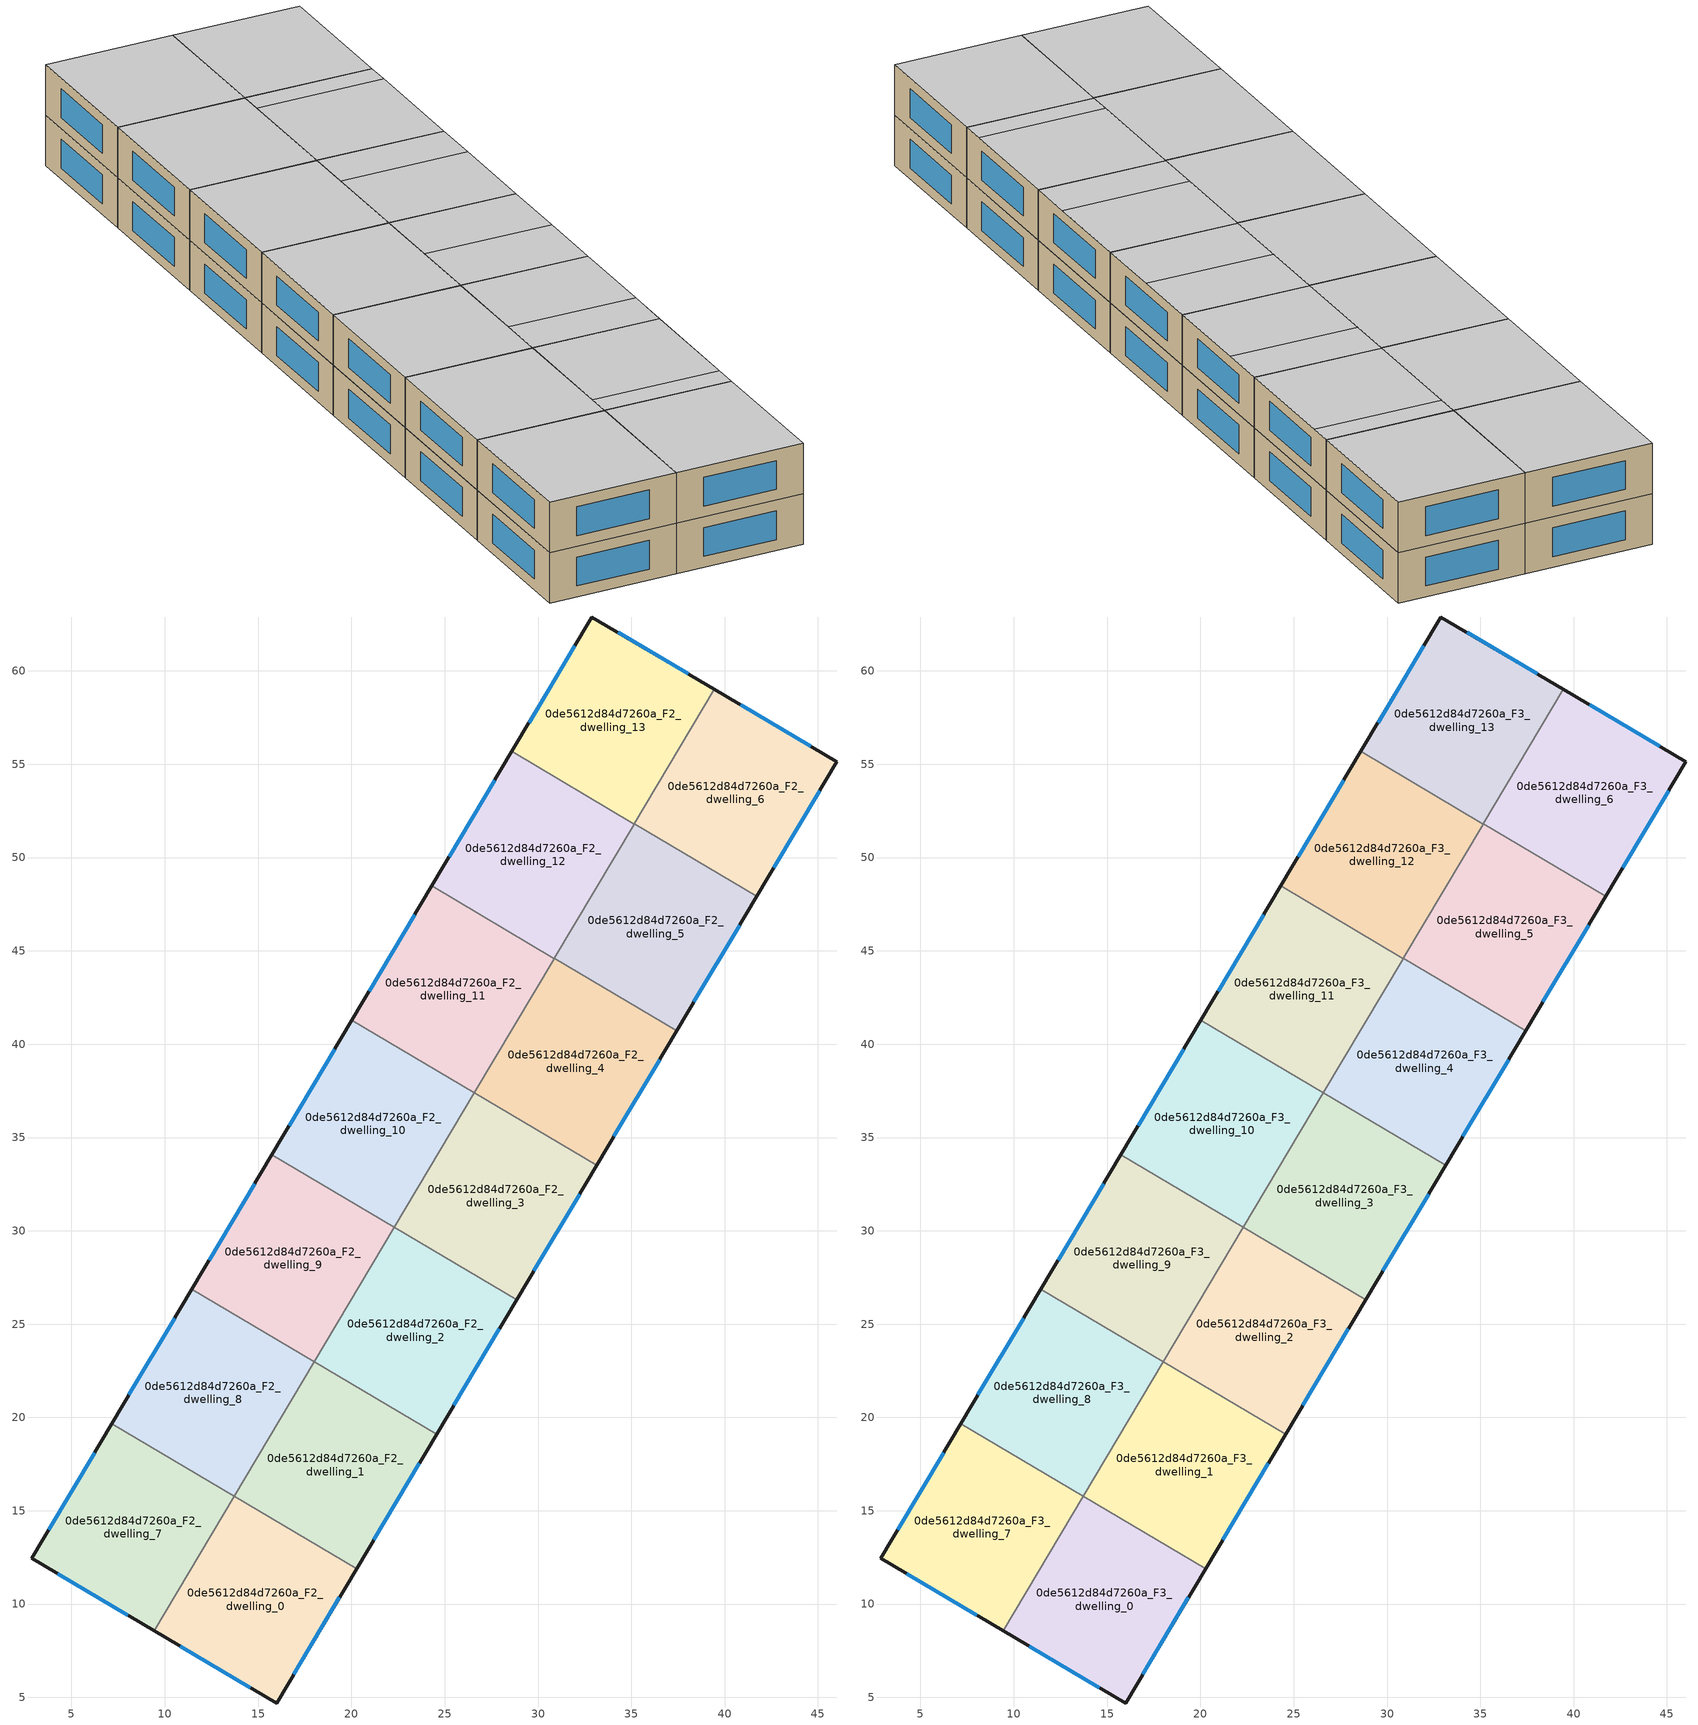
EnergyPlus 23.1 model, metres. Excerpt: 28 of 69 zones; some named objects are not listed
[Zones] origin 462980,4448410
0de5612d84d7260a_F2_dwelling_0
 floor to 0de5612d84d7260a_F1_dwelling_0 (EU_floor_Construction): 20.28,11.9 15.99,4.7 9.43,8.57 13.73,15.79 z6
 wall outside (EU_wall_Construction): 9.43,8.57 15.99,4.7 20.28,11.9 z6:9
 wall to 0de5612d84d7260a_F2_dwelling_1 (EU_wall_Construction): 20.28,11.9 13.73,15.79 z6:9
 wall to 0de5612d84d7260a_F2_dwelling_7 (EU_wall_Construction): 13.71,15.77 9.43,8.57 z6:9
 wall to 0de5612d84d7260a_F2_dwelling_8 (EU_wall_Construction): 13.73,15.79 13.71,15.77 z6:9
 window (EU_Window_Construction): 16.91,6.24 19.36,10.35 / 10.84,7.74 14.59,5.53 z6.64:8.36
0de5612d84d7260a_F2_dwelling_1
 floor to 0de5612d84d7260a_F1_dwelling_1 (EU_floor_Construction): 24.57,19.1 20.28,11.9 13.73,15.79 18.02,23 z6
 wall outside (EU_wall_Construction): 20.28,11.9 24.57,19.1 z6:9
 wall to 0de5612d84d7260a_F2_dwelling_2 (EU_wall_Construction): 24.57,19.1 18.02,23 z6:9
 wall to 0de5612d84d7260a_F2_dwelling_8 (EU_wall_Construction): 18,22.97 13.73,15.79 z6:9
 wall to 0de5612d84d7260a_F2_dwelling_9 (EU_wall_Construction): 18.02,23 18,22.97 z6:9
 window (EU_Window_Construction): 21.19,13.44 23.65,17.56 z6.64:8.36
0de5612d84d7260a_F2_dwelling_10
 floor to 0de5612d84d7260a_F1_dwelling_10 (EU_floor_Construction): 26.58,37.38 22.29,30.18 15.74,34.08 20.03,41.28 z6
 wall outside (EU_wall_Construction): 20.03,41.28 15.74,34.08 z6:9
 wall to 0de5612d84d7260a_F2_dwelling_11 (EU_wall_Construction): 26.58,37.38 20.03,41.28 z6:9
 wall to 0de5612d84d7260a_F2_dwelling_9 (EU_wall_Construction): 15.74,34.08 22.29,30.18 z6:9
 wall to 0de5612d84d7260a_F2_dwelling_3 (EU_wall_Construction): 22.31,30.2 26.58,37.38 z6:9
 wall to 0de5612d84d7260a_F2_dwelling_2 (EU_wall_Construction): 22.29,30.18 22.31,30.2 z6:9
 window (EU_Window_Construction): 19.11,39.74 16.66,35.62 z6.64:8.36
0de5612d84d7260a_F2_dwelling_11
 floor to 0de5612d84d7260a_F1_dwelling_11 (EU_floor_Construction): 30.86,44.59 26.58,37.38 20.03,41.28 24.32,48.49 z6
 wall outside (EU_wall_Construction): 24.32,48.49 20.03,41.28 z6:9
 wall to 0de5612d84d7260a_F2_dwelling_12 (EU_wall_Construction): 30.86,44.59 24.32,48.49 z6:9
 wall to 0de5612d84d7260a_F2_dwelling_4 (EU_wall_Construction): 26.59,37.41 30.86,44.59 z6:9
 wall to 0de5612d84d7260a_F2_dwelling_3 (EU_wall_Construction): 26.58,37.38 26.59,37.41 z6:9
 window (EU_Window_Construction): 23.4,46.94 20.95,42.82 z6.64:8.36
0de5612d84d7260a_F2_dwelling_12
 floor to 0de5612d84d7260a_F1_dwelling_12 (EU_floor_Construction): 35.15,51.8 30.86,44.59 24.32,48.49 28.6,55.69 z6
 wall outside (EU_wall_Construction): 28.6,55.69 24.32,48.49 z6:9
 wall to 0de5612d84d7260a_F2_dwelling_13 (EU_wall_Construction): 35.15,51.8 28.6,55.69 z6:9
 wall to 0de5612d84d7260a_F2_dwelling_5 (EU_wall_Construction): 30.88,44.62 35.15,51.8 z6:9
 wall to 0de5612d84d7260a_F2_dwelling_4 (EU_wall_Construction): 30.87,44.59 30.88,44.62 z6:9
 window (EU_Window_Construction): 27.69,54.15 25.24,50.03 z6.64:8.36
0de5612d84d7260a_F2_dwelling_13
 floor to 0de5612d84d7260a_F1_dwelling_13 (EU_floor_Construction): 39.45,59.01 35.15,51.8 28.6,55.69 32.89,62.89 z6
 wall outside (EU_wall_Construction): 39.45,59.01 32.89,62.89 28.6,55.69 z6:9
 wall to 0de5612d84d7260a_F2_dwelling_6 (EU_wall_Construction): 35.17,51.82 39.45,59.01 z6:9
 wall to 0de5612d84d7260a_F2_dwelling_5 (EU_wall_Construction): 35.15,51.8 35.17,51.82 z6:9
 window (EU_Window_Construction): 38.04,59.84 34.29,62.06 / 31.97,61.35 29.52,57.24 z6.64:8.36
0de5612d84d7260a_F2_dwelling_2
 floor to 0de5612d84d7260a_F1_dwelling_2 (EU_floor_Construction): 28.85,26.31 24.57,19.1 18.02,23 22.3,30.21 z6
 wall outside (EU_wall_Construction): 24.57,19.1 28.85,26.31 z6:9
 wall to 0de5612d84d7260a_F2_dwelling_3 (EU_wall_Construction): 28.85,26.31 22.3,30.21 z6:9
 wall to 0de5612d84d7260a_F2_dwelling_9 (EU_wall_Construction): 22.29,30.18 18.02,23 z6:9
 window (EU_Window_Construction): 25.48,20.65 27.94,24.77 z6.64:8.36
0de5612d84d7260a_F2_dwelling_3
 floor to 0de5612d84d7260a_F1_dwelling_3 (EU_floor_Construction): 33.14,33.51 28.85,26.31 22.3,30.21 26.59,37.41 z6
 wall outside (EU_wall_Construction): 28.85,26.31 33.14,33.51 z6:9
 wall to 0de5612d84d7260a_F2_dwelling_4 (EU_wall_Construction): 33.14,33.51 26.59,37.41 z6:9
 window (EU_Window_Construction): 29.77,27.85 32.22,31.97 z6.64:8.36
0de5612d84d7260a_F2_dwelling_4
 floor to 0de5612d84d7260a_F1_dwelling_4 (EU_floor_Construction): 37.43,40.72 33.14,33.51 26.59,37.41 30.88,44.62 z6
 wall outside (EU_wall_Construction): 33.14,33.51 37.43,40.72 z6:9
 wall to 0de5612d84d7260a_F2_dwelling_5 (EU_wall_Construction): 37.43,40.72 30.88,44.62 z6:9
 window (EU_Window_Construction): 34.06,35.06 36.51,39.17 z6.64:8.36
0de5612d84d7260a_F2_dwelling_5
 floor to 0de5612d84d7260a_F1_dwelling_5 (EU_floor_Construction): 41.72,47.92 37.43,40.72 30.88,44.62 35.17,51.82 z6
 wall outside (EU_wall_Construction): 37.43,40.72 41.72,47.92 z6:9
 wall to 0de5612d84d7260a_F2_dwelling_6 (EU_wall_Construction): 41.72,47.92 35.17,51.82 z6:9
 window (EU_Window_Construction): 38.35,42.26 40.8,46.38 z6.64:8.36
0de5612d84d7260a_F2_dwelling_6
 floor to 0de5612d84d7260a_F1_dwelling_6 (EU_floor_Construction): 46.01,55.13 41.72,47.92 35.17,51.82 39.45,59.01 z6
 wall outside (EU_wall_Construction): 41.72,47.92 46.01,55.13 39.45,59.01 z6:9
 window (EU_Window_Construction): 44.6,55.96 40.85,58.18 / 42.64,49.47 45.09,53.59 z6.64:8.36
0de5612d84d7260a_F2_dwelling_7
 floor to 0de5612d84d7260a_F1_dwelling_7 (EU_floor_Construction): 13.71,15.77 9.43,8.57 2.87,12.45 7.16,19.66 z6
 wall outside (EU_wall_Construction): 7.16,19.66 2.87,12.45 9.43,8.57 z6:9
 wall to 0de5612d84d7260a_F2_dwelling_8 (EU_wall_Construction): 13.71,15.77 7.16,19.66 z6:9
 window (EU_Window_Construction): 4.28,11.62 8.03,9.4 / 6.25,18.12 3.79,13.99 z6.64:8.36
0de5612d84d7260a_F2_dwelling_8
 floor to 0de5612d84d7260a_F1_dwelling_8 (EU_floor_Construction): 18,22.97 13.71,15.77 7.16,19.66 11.45,26.87 z6
 wall outside (EU_wall_Construction): 11.45,26.87 7.16,19.66 z6:9
 wall to 0de5612d84d7260a_F2_dwelling_9 (EU_wall_Construction): 18,22.97 11.45,26.87 z6:9
 window (EU_Window_Construction): 10.53,25.33 8.08,21.21 z6.64:8.36
0de5612d84d7260a_F2_dwelling_9
 floor to 0de5612d84d7260a_F1_dwelling_9 (EU_floor_Construction): 22.29,30.18 18,22.97 11.45,26.87 15.74,34.08 z6
 wall outside (EU_wall_Construction): 15.74,34.08 11.45,26.87 z6:9
 window (EU_Window_Construction): 14.82,32.53 12.37,28.41 z6.64:8.36
0de5612d84d7260a_F3_dwelling_0
 floor to 0de5612d84d7260a_F2_dwelling_0 (EU_floor_Construction): 20.28,11.9 15.99,4.7 9.43,8.57 13.73,15.79 z9
 wall outside (EU_wall_Construction): 9.43,8.57 15.99,4.7 20.28,11.9 z9:12
 wall to 0de5612d84d7260a_F3_dwelling_1 (EU_wall_Construction): 20.28,11.9 13.73,15.79 z9:12
 wall to 0de5612d84d7260a_F3_dwelling_7 (EU_wall_Construction): 13.71,15.77 9.43,8.57 z9:12
 wall to 0de5612d84d7260a_F3_dwelling_8 (EU_wall_Construction): 13.73,15.79 13.71,15.77 z9:12
 window (EU_Window_Construction): 16.91,6.24 19.36,10.35 / 10.84,7.74 14.59,5.53 z9.64:11.36
 ceiling to 0de5612d84d7260a_F4_dwelling_0 (EU_floor_Construction): 15.99,4.7 20.28,11.9 13.73,15.79 9.43,8.57 z12
0de5612d84d7260a_F3_dwelling_1
 floor to 0de5612d84d7260a_F2_dwelling_1 (EU_floor_Construction): 24.57,19.1 20.28,11.9 13.73,15.79 18.02,23 z9
 wall outside (EU_wall_Construction): 20.28,11.9 24.57,19.1 z9:12
 wall to 0de5612d84d7260a_F3_dwelling_2 (EU_wall_Construction): 24.57,19.1 18.02,23 z9:12
 wall to 0de5612d84d7260a_F3_dwelling_8 (EU_wall_Construction): 18,22.97 13.73,15.79 z9:12
 wall to 0de5612d84d7260a_F3_dwelling_9 (EU_wall_Construction): 18.02,23 18,22.97 z9:12
 window (EU_Window_Construction): 21.19,13.44 23.65,17.56 z9.64:11.36
 ceiling adiabatic (EU_roof_Construction): 20.99,13.1 24.56,19.1 18.02,23 14.44,16.99 z12
 ceiling to 0de5612d84d7260a_F4_dwelling_0 (EU_floor_Construction): 20.28,11.9 20.99,13.1 14.44,16.99 13.73,15.79 z12
0de5612d84d7260a_F3_dwelling_10
 floor to 0de5612d84d7260a_F2_dwelling_10 (EU_floor_Construction): 26.58,37.38 22.29,30.18 15.74,34.08 20.03,41.28 z9
 wall outside (EU_wall_Construction): 20.03,41.28 15.74,34.08 z9:12
 wall to 0de5612d84d7260a_F3_dwelling_11 (EU_wall_Construction): 26.58,37.38 20.03,41.28 z9:12
 wall to 0de5612d84d7260a_F3_dwelling_9 (EU_wall_Construction): 15.74,34.08 22.29,30.18 z9:12
 wall to 0de5612d84d7260a_F3_dwelling_3 (EU_wall_Construction): 22.31,30.2 26.58,37.38 z9:12
 wall to 0de5612d84d7260a_F3_dwelling_2 (EU_wall_Construction): 22.29,30.18 22.31,30.2 z9:12
 window (EU_Window_Construction): 19.11,39.74 16.66,35.62 z9.64:11.36
 ceiling to 0de5612d84d7260a_F4_dwelling_9 (EU_floor_Construction): 22.29,30.18 26.58,37.38 20.03,41.28 15.74,34.08 z12
0de5612d84d7260a_F3_dwelling_11
 floor to 0de5612d84d7260a_F2_dwelling_11 (EU_floor_Construction): 30.86,44.59 26.58,37.38 20.03,41.28 24.32,48.49 z9
 wall outside (EU_wall_Construction): 24.32,48.49 20.03,41.28 z9:12
 wall to 0de5612d84d7260a_F3_dwelling_12 (EU_wall_Construction): 30.86,44.59 24.32,48.49 z9:12
 wall to 0de5612d84d7260a_F3_dwelling_4 (EU_wall_Construction): 26.59,37.41 30.86,44.59 z9:12
 wall to 0de5612d84d7260a_F3_dwelling_3 (EU_wall_Construction): 26.58,37.38 26.59,37.41 z9:12
 window (EU_Window_Construction): 23.4,46.94 20.95,42.82 z9.64:11.36
 ceiling to 0de5612d84d7260a_F4_dwelling_10 (EU_floor_Construction): 26.58,37.38 30.86,44.59 24.32,48.49 20.03,41.28 z12
0de5612d84d7260a_F3_dwelling_12
 floor to 0de5612d84d7260a_F2_dwelling_12 (EU_floor_Construction): 35.15,51.8 30.86,44.59 24.32,48.49 28.6,55.69 z9
 wall outside (EU_wall_Construction): 28.6,55.69 24.32,48.49 z9:12
 wall to 0de5612d84d7260a_F3_dwelling_13 (EU_wall_Construction): 35.15,51.8 28.6,55.69 z9:12
 wall to 0de5612d84d7260a_F3_dwelling_5 (EU_wall_Construction): 30.88,44.62 35.15,51.8 z9:12
 wall to 0de5612d84d7260a_F3_dwelling_4 (EU_wall_Construction): 30.87,44.59 30.88,44.62 z9:12
 window (EU_Window_Construction): 27.69,54.15 25.24,50.03 z9.64:11.36
 ceiling to 0de5612d84d7260a_F4_dwelling_11 (EU_floor_Construction): 30.86,44.59 35.15,51.8 28.6,55.69 24.32,48.49 z12
0de5612d84d7260a_F3_dwelling_13
 floor to 0de5612d84d7260a_F2_dwelling_13 (EU_floor_Construction): 39.45,59.01 35.15,51.8 28.6,55.69 32.89,62.89 z9
 wall outside (EU_wall_Construction): 39.45,59.01 32.89,62.89 28.6,55.69 z9:12
 wall to 0de5612d84d7260a_F3_dwelling_6 (EU_wall_Construction): 35.17,51.82 39.45,59.01 z9:12
 wall to 0de5612d84d7260a_F3_dwelling_5 (EU_wall_Construction): 35.15,51.8 35.17,51.82 z9:12
 window (EU_Window_Construction): 38.04,59.84 34.29,62.06 / 31.97,61.35 29.52,57.24 z9.64:11.36
 ceiling to 0de5612d84d7260a_F4_dwelling_12 (EU_floor_Construction): 35.15,51.8 39.45,59.01 32.89,62.89 28.6,55.69 z12
0de5612d84d7260a_F3_dwelling_2
 floor to 0de5612d84d7260a_F2_dwelling_2 (EU_floor_Construction): 28.85,26.31 24.57,19.1 18.02,23 22.3,30.21 z9
 wall outside (EU_wall_Construction): 24.57,19.1 28.85,26.31 z9:12
 wall to 0de5612d84d7260a_F3_dwelling_3 (EU_wall_Construction): 28.85,26.31 22.3,30.21 z9:12
 wall to 0de5612d84d7260a_F3_dwelling_9 (EU_wall_Construction): 22.29,30.18 18.02,23 z9:12
 window (EU_Window_Construction): 25.48,20.65 27.94,24.77 z9.64:11.36
 ceiling to 0de5612d84d7260a_F4_dwelling_2 (EU_floor_Construction): 25.99,21.5 28.85,26.31 22.31,30.2 19.45,25.4 z12
 ceiling to 0de5612d84d7260a_F4_dwelling_1 (EU_floor_Construction): 24.56,19.1 25.99,21.5 19.45,25.4 18.02,23 z12
0de5612d84d7260a_F3_dwelling_3
 floor to 0de5612d84d7260a_F2_dwelling_3 (EU_floor_Construction): 33.14,33.51 28.85,26.31 22.3,30.21 26.59,37.41 z9
 wall outside (EU_wall_Construction): 28.85,26.31 33.14,33.51 z9:12
 wall to 0de5612d84d7260a_F3_dwelling_4 (EU_wall_Construction): 33.14,33.51 26.59,37.41 z9:12
 window (EU_Window_Construction): 29.77,27.85 32.22,31.97 z9.64:11.36
 ceiling to 0de5612d84d7260a_F4_dwelling_3 (EU_floor_Construction): 31,29.91 33.14,33.51 26.59,37.41 24.45,33.81 z12
 ceiling to 0de5612d84d7260a_F4_dwelling_2 (EU_floor_Construction): 28.85,26.31 31,29.91 24.45,33.81 22.31,30.2 z12
0de5612d84d7260a_F3_dwelling_4
 floor to 0de5612d84d7260a_F2_dwelling_4 (EU_floor_Construction): 37.43,40.72 33.14,33.51 26.59,37.41 30.88,44.62 z9
 wall outside (EU_wall_Construction): 33.14,33.51 37.43,40.72 z9:12
 wall to 0de5612d84d7260a_F3_dwelling_5 (EU_wall_Construction): 37.43,40.72 30.88,44.62 z9:12
 window (EU_Window_Construction): 34.06,35.06 36.51,39.17 z9.64:11.36
 ceiling to 0de5612d84d7260a_F4_dwelling_3 (EU_floor_Construction): 33.14,33.51 36,38.32 29.45,42.21 26.59,37.41 z12
 ceiling to 0de5612d84d7260a_F4_dwelling_4 (EU_floor_Construction): 36,38.32 37.43,40.72 30.88,44.61 29.45,42.21 z12
0de5612d84d7260a_F3_dwelling_5
 floor to 0de5612d84d7260a_F2_dwelling_5 (EU_floor_Construction): 41.72,47.92 37.43,40.72 30.88,44.62 35.17,51.82 z9
 wall outside (EU_wall_Construction): 37.43,40.72 41.72,47.92 z9:12
 wall to 0de5612d84d7260a_F3_dwelling_6 (EU_wall_Construction): 41.72,47.92 35.17,51.82 z9:12
 window (EU_Window_Construction): 38.35,42.26 40.8,46.38 z9.64:11.36
 ceiling to 0de5612d84d7260a_F4_dwelling_5 (EU_floor_Construction): 41,46.72 41.72,47.92 35.17,51.82 34.45,50.62 z12
 ceiling to 0de5612d84d7260a_F4_dwelling_4 (EU_floor_Construction): 37.43,40.72 41,46.72 34.45,50.62 30.88,44.61 z12
0de5612d84d7260a_F3_dwelling_6
 floor to 0de5612d84d7260a_F2_dwelling_6 (EU_floor_Construction): 46.01,55.13 41.72,47.92 35.17,51.82 39.45,59.01 z9
 wall outside (EU_wall_Construction): 41.72,47.92 46.01,55.13 39.45,59.01 z9:12
 window (EU_Window_Construction): 44.6,55.96 40.85,58.18 / 42.64,49.47 45.09,53.59 z9.64:11.36
 ceiling to 0de5612d84d7260a_F4_dwelling_5 (EU_floor_Construction): 41.72,47.92 46.01,55.13 39.45,59.01 35.17,51.82 z12
0de5612d84d7260a_F3_dwelling_7
 floor to 0de5612d84d7260a_F2_dwelling_7 (EU_floor_Construction): 13.71,15.77 9.43,8.57 2.87,12.45 7.16,19.66 z9
 wall outside (EU_wall_Construction): 7.16,19.66 2.87,12.45 9.43,8.57 z9:12
 wall to 0de5612d84d7260a_F3_dwelling_8 (EU_wall_Construction): 13.71,15.77 7.16,19.66 z9:12
 window (EU_Window_Construction): 4.28,11.62 8.03,9.4 / 6.25,18.12 3.79,13.99 z9.64:11.36
 ceiling to 0de5612d84d7260a_F4_dwelling_6 (EU_floor_Construction): 9.43,8.57 13.71,15.77 7.16,19.66 2.87,12.45 z12
0de5612d84d7260a_F3_dwelling_8
 floor to 0de5612d84d7260a_F2_dwelling_8 (EU_floor_Construction): 18,22.97 13.71,15.77 7.16,19.66 11.45,26.87 z9
 wall outside (EU_wall_Construction): 11.45,26.87 7.16,19.66 z9:12
 wall to 0de5612d84d7260a_F3_dwelling_9 (EU_wall_Construction): 18,22.97 11.45,26.87 z9:12
 window (EU_Window_Construction): 10.53,25.33 8.08,21.21 z9.64:11.36
 ceiling to 0de5612d84d7260a_F4_dwelling_7 (EU_floor_Construction): 13.71,15.77 18,22.97 11.45,26.87 7.16,19.66 z12
0de5612d84d7260a_F3_dwelling_9
 floor to 0de5612d84d7260a_F2_dwelling_9 (EU_floor_Construction): 22.29,30.18 18,22.97 11.45,26.87 15.74,34.08 z9
 wall outside (EU_wall_Construction): 15.74,34.08 11.45,26.87 z9:12
 window (EU_Window_Construction): 14.82,32.53 12.37,28.41 z9.64:11.36
 ceiling to 0de5612d84d7260a_F4_dwelling_8 (EU_floor_Construction): 18,22.97 22.29,30.18 15.74,34.08 11.45,26.87 z12
[Building]
EU S2 Campaign: North Axis=0; Terrain=City; Solar Distribution=FullExterior
[Site:Location]
Yerevan-Zvartnots.Intl.AP: Latitude=40.15; Longitude=44.383; Time Zone=4; Elevation=854
[SizingPeriod:WeatherFileDays]
AnnualSizingPeriod: Begin Month=1; Begin Day of Month=1; End Month=12; End Day of Month=31; Day of Week for Start Day=Monday; Use Weather File Daylight Saving Period=No; Use Weather File Rain and Snow Indicators=No
[MATERIAL]
EU_InternalMass_Material: Roughness=MediumRough; Thickness=0.1; Conductivity=1; Density=1800; Specific Heat=900; Thermal Absorptance=0.9; Solar Absorptance=0.7; Visible Absorptance=0.7
[MATERIAL:NOMASS] Roughness=MediumRough; Thermal Absorptance=0.9; Solar Absorptance=0.7; Visible Absorptance=0.7
Name | Thermal Resistance
EU_wall_NoMass | 1.05043
EU_roof_NoMass | 1.45357
EU_floor_NoMass | 0.478065
[WINDOWMATERIAL:SIMPLEGLAZINGSYSTEM]
EU_Window_SimpleGlazing: UFactor=2.5566; Solar Heat Gain Coefficient=0.75; Visible Transmittance=0.75
[CONSTRUCTION]
EU_wall_Construction: EU_wall_NoMass
EU_roof_Construction: EU_roof_NoMass
EU_floor_Construction: EU_floor_NoMass
EU_Window_Construction: EU_Window_SimpleGlazing
EU_InternalMass_Construction: EU_InternalMass_Material
[ZONE] Type=1; Multiplier=1; Ceiling Height=autocalculate; Floor Area=autocalculate; Part of Total Floor Area=Yes
Name | Volume
0de5612d84d7260a_F2_dwelling_0; 0de5612d84d7260a_F3_dwelling_0 | 191.678
0de5612d84d7260a_F2_dwelling_1; 0de5612d84d7260a_F3_dwelling_1 | 191.671
0de5612d84d7260a_F2_dwelling_10; 0de5612d84d7260a_F3_dwelling_10; 0de5612d84d7260a_F2_dwelling_5; 0de5612d84d7260a_F3_dwelling_5 | 191.695
0de5612d84d7260a_F2_dwelling_11; 0de5612d84d7260a_F3_dwelling_11; 0de5612d84d7260a_F2_dwelling_6; 0de5612d84d7260a_F3_dwelling_6 | 191.674
0de5612d84d7260a_F2_dwelling_12; 0de5612d84d7260a_F3_dwelling_12 | 191.722
0de5612d84d7260a_F2_dwelling_13; 0de5612d84d7260a_F3_dwelling_13; 0de5612d84d7260a_F2_dwelling_8; 0de5612d84d7260a_F3_dwelling_8 | 191.691
0de5612d84d7260a_F2_dwelling_2; 0de5612d84d7260a_F3_dwelling_2 | 191.709
0de5612d84d7260a_F2_dwelling_3; 0de5612d84d7260a_F3_dwelling_3 | 191.672
0de5612d84d7260a_F2_dwelling_4; 0de5612d84d7260a_F3_dwelling_4 | 191.692
0de5612d84d7260a_F2_dwelling_7; 0de5612d84d7260a_F3_dwelling_7 | 191.704
0de5612d84d7260a_F2_dwelling_9; 0de5612d84d7260a_F3_dwelling_9 | 191.706
[INTERNALMASS] Construction=EU_InternalMass_Construction
Name | Zone or ZoneList | Surface Area
0de5612d84d7260a_F2_dwelling_0_EU_InternalMass | 0de5612d84d7260a_F2_dwelling_0 | 63.8926
0de5612d84d7260a_F2_dwelling_1_EU_InternalMass | 0de5612d84d7260a_F2_dwelling_1 | 63.8904
0de5612d84d7260a_F2_dwelling_2_EU_InternalMass | 0de5612d84d7260a_F2_dwelling_2 | 63.903
0de5612d84d7260a_F2_dwelling_3_EU_InternalMass | 0de5612d84d7260a_F2_dwelling_3 | 63.8905
0de5612d84d7260a_F2_dwelling_4_EU_InternalMass | 0de5612d84d7260a_F2_dwelling_4 | 63.8975
0de5612d84d7260a_F2_dwelling_5_EU_InternalMass | 0de5612d84d7260a_F2_dwelling_5 | 63.8981
0de5612d84d7260a_F2_dwelling_6_EU_InternalMass | 0de5612d84d7260a_F2_dwelling_6 | 63.8912
0de5612d84d7260a_F2_dwelling_7_EU_InternalMass | 0de5612d84d7260a_F2_dwelling_7 | 63.9014
0de5612d84d7260a_F2_dwelling_8_EU_InternalMass | 0de5612d84d7260a_F2_dwelling_8 | 63.8969
0de5612d84d7260a_F2_dwelling_9_EU_InternalMass | 0de5612d84d7260a_F2_dwelling_9 | 63.9019
0de5612d84d7260a_F2_dwelling_10_EU_InternalMass | 0de5612d84d7260a_F2_dwelling_10 | 63.8981
0de5612d84d7260a_F2_dwelling_11_EU_InternalMass | 0de5612d84d7260a_F2_dwelling_11 | 63.8915
0de5612d84d7260a_F2_dwelling_12_EU_InternalMass | 0de5612d84d7260a_F2_dwelling_12 | 63.9073
0de5612d84d7260a_F2_dwelling_13_EU_InternalMass | 0de5612d84d7260a_F2_dwelling_13 | 63.8972
0de5612d84d7260a_F3_dwelling_0_EU_InternalMass | 0de5612d84d7260a_F3_dwelling_0 | 63.8926
0de5612d84d7260a_F3_dwelling_1_EU_InternalMass | 0de5612d84d7260a_F3_dwelling_1 | 63.8904
0de5612d84d7260a_F3_dwelling_2_EU_InternalMass | 0de5612d84d7260a_F3_dwelling_2 | 63.903
0de5612d84d7260a_F3_dwelling_3_EU_InternalMass | 0de5612d84d7260a_F3_dwelling_3 | 63.8905
0de5612d84d7260a_F3_dwelling_4_EU_InternalMass | 0de5612d84d7260a_F3_dwelling_4 | 63.8975
0de5612d84d7260a_F3_dwelling_5_EU_InternalMass | 0de5612d84d7260a_F3_dwelling_5 | 63.8981
0de5612d84d7260a_F3_dwelling_6_EU_InternalMass | 0de5612d84d7260a_F3_dwelling_6 | 63.8912
0de5612d84d7260a_F3_dwelling_7_EU_InternalMass | 0de5612d84d7260a_F3_dwelling_7 | 63.9014
0de5612d84d7260a_F3_dwelling_8_EU_InternalMass | 0de5612d84d7260a_F3_dwelling_8 | 63.8969
0de5612d84d7260a_F3_dwelling_9_EU_InternalMass | 0de5612d84d7260a_F3_dwelling_9 | 63.9019
0de5612d84d7260a_F3_dwelling_10_EU_InternalMass | 0de5612d84d7260a_F3_dwelling_10 | 63.8981
0de5612d84d7260a_F3_dwelling_11_EU_InternalMass | 0de5612d84d7260a_F3_dwelling_11 | 63.8915
0de5612d84d7260a_F3_dwelling_12_EU_InternalMass | 0de5612d84d7260a_F3_dwelling_12 | 63.9073
0de5612d84d7260a_F3_dwelling_13_EU_InternalMass | 0de5612d84d7260a_F3_dwelling_13 | 63.8972
[OTHEREQUIPMENT] Fuel Type=Electricity; Design Level Calculation Method=Watts/Area; Power per Zone Floor Area=1; Fraction Latent=0; Fraction Radiant=0; Fraction Lost=0; Carbon Dioxide Generation Rate=0; EndUse Subcategory=EU_Step8_InternalGains
Name | Zone or ZoneList or Space or SpaceList | Schedule
EU_Step8_InternalGain_0de5612d84d7260a_F2_dwelling_0_f000 | 0de5612d84d7260a_F2_dwelling_0 | EU_Step8_GainSchedule_0de5612d84d7260a_F2_dwelling_0_f000
EU_Step8_InternalGain_0de5612d84d7260a_F2_dwelling_1_f000 | 0de5612d84d7260a_F2_dwelling_1 | EU_Step8_GainSchedule_0de5612d84d7260a_F2_dwelling_1_f000
EU_Step8_InternalGain_0de5612d84d7260a_F2_dwelling_2_f000 | 0de5612d84d7260a_F2_dwelling_2 | EU_Step8_GainSchedule_0de5612d84d7260a_F2_dwelling_2_f000
EU_Step8_InternalGain_0de5612d84d7260a_F2_dwelling_3_f000 | 0de5612d84d7260a_F2_dwelling_3 | EU_Step8_GainSchedule_0de5612d84d7260a_F2_dwelling_3_f000
EU_Step8_InternalGain_0de5612d84d7260a_F2_dwelling_4_f000 | 0de5612d84d7260a_F2_dwelling_4 | EU_Step8_GainSchedule_0de5612d84d7260a_F2_dwelling_4_f000
EU_Step8_InternalGain_0de5612d84d7260a_F2_dwelling_5_f000 | 0de5612d84d7260a_F2_dwelling_5 | EU_Step8_GainSchedule_0de5612d84d7260a_F2_dwelling_5_f000
EU_Step8_InternalGain_0de5612d84d7260a_F2_dwelling_6_f000 | 0de5612d84d7260a_F2_dwelling_6 | EU_Step8_GainSchedule_0de5612d84d7260a_F2_dwelling_6_f000
EU_Step8_InternalGain_0de5612d84d7260a_F2_dwelling_7_f000 | 0de5612d84d7260a_F2_dwelling_7 | EU_Step8_GainSchedule_0de5612d84d7260a_F2_dwelling_7_f000
EU_Step8_InternalGain_0de5612d84d7260a_F2_dwelling_8_f000 | 0de5612d84d7260a_F2_dwelling_8 | EU_Step8_GainSchedule_0de5612d84d7260a_F2_dwelling_8_f000
EU_Step8_InternalGain_0de5612d84d7260a_F2_dwelling_9_f000 | 0de5612d84d7260a_F2_dwelling_9 | EU_Step8_GainSchedule_0de5612d84d7260a_F2_dwelling_9_f000
EU_Step8_InternalGain_0de5612d84d7260a_F2_dwelling_10_f000 | 0de5612d84d7260a_F2_dwelling_10 | EU_Step8_GainSchedule_0de5612d84d7260a_F2_dwelling_10_f000
EU_Step8_InternalGain_0de5612d84d7260a_F2_dwelling_11_f000 | 0de5612d84d7260a_F2_dwelling_11 | EU_Step8_GainSchedule_0de5612d84d7260a_F2_dwelling_11_f000
EU_Step8_InternalGain_0de5612d84d7260a_F2_dwelling_12_f000 | 0de5612d84d7260a_F2_dwelling_12 | EU_Step8_GainSchedule_0de5612d84d7260a_F2_dwelling_12_f000
EU_Step8_InternalGain_0de5612d84d7260a_F2_dwelling_13_f000 | 0de5612d84d7260a_F2_dwelling_13 | EU_Step8_GainSchedule_0de5612d84d7260a_F2_dwelling_13_f000
EU_Step8_InternalGain_0de5612d84d7260a_F3_dwelling_0_f000 | 0de5612d84d7260a_F3_dwelling_0 | EU_Step8_GainSchedule_0de5612d84d7260a_F3_dwelling_0_f000
EU_Step8_InternalGain_0de5612d84d7260a_F3_dwelling_1_f000 | 0de5612d84d7260a_F3_dwelling_1 | EU_Step8_GainSchedule_0de5612d84d7260a_F3_dwelling_1_f000
EU_Step8_InternalGain_0de5612d84d7260a_F3_dwelling_2_f000 | 0de5612d84d7260a_F3_dwelling_2 | EU_Step8_GainSchedule_0de5612d84d7260a_F3_dwelling_2_f000
EU_Step8_InternalGain_0de5612d84d7260a_F3_dwelling_3_f000 | 0de5612d84d7260a_F3_dwelling_3 | EU_Step8_GainSchedule_0de5612d84d7260a_F3_dwelling_3_f000
EU_Step8_InternalGain_0de5612d84d7260a_F3_dwelling_4_f000 | 0de5612d84d7260a_F3_dwelling_4 | EU_Step8_GainSchedule_0de5612d84d7260a_F3_dwelling_4_f000
EU_Step8_InternalGain_0de5612d84d7260a_F3_dwelling_5_f000 | 0de5612d84d7260a_F3_dwelling_5 | EU_Step8_GainSchedule_0de5612d84d7260a_F3_dwelling_5_f000
EU_Step8_InternalGain_0de5612d84d7260a_F3_dwelling_6_f000 | 0de5612d84d7260a_F3_dwelling_6 | EU_Step8_GainSchedule_0de5612d84d7260a_F3_dwelling_6_f000
EU_Step8_InternalGain_0de5612d84d7260a_F3_dwelling_7_f000 | 0de5612d84d7260a_F3_dwelling_7 | EU_Step8_GainSchedule_0de5612d84d7260a_F3_dwelling_7_f000
EU_Step8_InternalGain_0de5612d84d7260a_F3_dwelling_8_f000 | 0de5612d84d7260a_F3_dwelling_8 | EU_Step8_GainSchedule_0de5612d84d7260a_F3_dwelling_8_f000
EU_Step8_InternalGain_0de5612d84d7260a_F3_dwelling_9_f000 | 0de5612d84d7260a_F3_dwelling_9 | EU_Step8_GainSchedule_0de5612d84d7260a_F3_dwelling_9_f000
EU_Step8_InternalGain_0de5612d84d7260a_F3_dwelling_10_f000 | 0de5612d84d7260a_F3_dwelling_10 | EU_Step8_GainSchedule_0de5612d84d7260a_F3_dwelling_10_f000
EU_Step8_InternalGain_0de5612d84d7260a_F3_dwelling_11_f000 | 0de5612d84d7260a_F3_dwelling_11 | EU_Step8_GainSchedule_0de5612d84d7260a_F3_dwelling_11_f000
EU_Step8_InternalGain_0de5612d84d7260a_F3_dwelling_12_f000 | 0de5612d84d7260a_F3_dwelling_12 | EU_Step8_GainSchedule_0de5612d84d7260a_F3_dwelling_12_f000
EU_Step8_InternalGain_0de5612d84d7260a_F3_dwelling_13_f000 | 0de5612d84d7260a_F3_dwelling_13 | EU_Step8_GainSchedule_0de5612d84d7260a_F3_dwelling_13_f000
[ZONEVENTILATION:DESIGNFLOWRATE] Schedule=EU_AlwaysOn; Design Flow Rate Calculation Method=AirChanges/Hour; Air Changes per Hour=0.557805; Ventilation Type=Natural; Fan Pressure Rise=0; Fan Total Efficiency=1; Constant Term Coefficient=1; Temperature Term Coefficient=0; Velocity Term Coefficient=0; Velocity Squared Term Coefficient=0; Minimum Indoor Temperature=-100; Maximum Indoor Temperature=100; Delta Temperature=-100; Minimum Outdoor Temperature=-100; Maximum Outdoor Temperature=100; Maximum Wind Speed=40
Name | Zone or ZoneList or Space or SpaceList
EU_ConstantAir_0de5612d84d7260a_F2_dwelling_0 | 0de5612d84d7260a_F2_dwelling_0
EU_ConstantAir_0de5612d84d7260a_F2_dwelling_1 | 0de5612d84d7260a_F2_dwelling_1
EU_ConstantAir_0de5612d84d7260a_F2_dwelling_2 | 0de5612d84d7260a_F2_dwelling_2
EU_ConstantAir_0de5612d84d7260a_F2_dwelling_3 | 0de5612d84d7260a_F2_dwelling_3
EU_ConstantAir_0de5612d84d7260a_F2_dwelling_4 | 0de5612d84d7260a_F2_dwelling_4
EU_ConstantAir_0de5612d84d7260a_F2_dwelling_5 | 0de5612d84d7260a_F2_dwelling_5
EU_ConstantAir_0de5612d84d7260a_F2_dwelling_6 | 0de5612d84d7260a_F2_dwelling_6
EU_ConstantAir_0de5612d84d7260a_F2_dwelling_7 | 0de5612d84d7260a_F2_dwelling_7
EU_ConstantAir_0de5612d84d7260a_F2_dwelling_8 | 0de5612d84d7260a_F2_dwelling_8
EU_ConstantAir_0de5612d84d7260a_F2_dwelling_9 | 0de5612d84d7260a_F2_dwelling_9
EU_ConstantAir_0de5612d84d7260a_F2_dwelling_10 | 0de5612d84d7260a_F2_dwelling_10
EU_ConstantAir_0de5612d84d7260a_F2_dwelling_11 | 0de5612d84d7260a_F2_dwelling_11
EU_ConstantAir_0de5612d84d7260a_F2_dwelling_12 | 0de5612d84d7260a_F2_dwelling_12
EU_ConstantAir_0de5612d84d7260a_F2_dwelling_13 | 0de5612d84d7260a_F2_dwelling_13
EU_ConstantAir_0de5612d84d7260a_F3_dwelling_0 | 0de5612d84d7260a_F3_dwelling_0
EU_ConstantAir_0de5612d84d7260a_F3_dwelling_1 | 0de5612d84d7260a_F3_dwelling_1
EU_ConstantAir_0de5612d84d7260a_F3_dwelling_2 | 0de5612d84d7260a_F3_dwelling_2
EU_ConstantAir_0de5612d84d7260a_F3_dwelling_3 | 0de5612d84d7260a_F3_dwelling_3
EU_ConstantAir_0de5612d84d7260a_F3_dwelling_4 | 0de5612d84d7260a_F3_dwelling_4
EU_ConstantAir_0de5612d84d7260a_F3_dwelling_5 | 0de5612d84d7260a_F3_dwelling_5
EU_ConstantAir_0de5612d84d7260a_F3_dwelling_6 | 0de5612d84d7260a_F3_dwelling_6
EU_ConstantAir_0de5612d84d7260a_F3_dwelling_7 | 0de5612d84d7260a_F3_dwelling_7
EU_ConstantAir_0de5612d84d7260a_F3_dwelling_8 | 0de5612d84d7260a_F3_dwelling_8
EU_ConstantAir_0de5612d84d7260a_F3_dwelling_9 | 0de5612d84d7260a_F3_dwelling_9
EU_ConstantAir_0de5612d84d7260a_F3_dwelling_10 | 0de5612d84d7260a_F3_dwelling_10
EU_ConstantAir_0de5612d84d7260a_F3_dwelling_11 | 0de5612d84d7260a_F3_dwelling_11
EU_ConstantAir_0de5612d84d7260a_F3_dwelling_12 | 0de5612d84d7260a_F3_dwelling_12
EU_ConstantAir_0de5612d84d7260a_F3_dwelling_13 | 0de5612d84d7260a_F3_dwelling_13
[HVACTEMPLATE:ZONE:IDEALLOADSAIRSYSTEM] System Availability Schedule=EU_AlwaysOn; Maximum Heating Supply Air Temperature=50; Minimum Cooling Supply Air Temperature=13; Maximum Heating Supply Air Humidity Ratio=0.0156; Minimum Cooling Supply Air Humidity Ratio=0.0077; Heating Limit=NoLimit; Cooling Limit=NoLimit; Heating Availability Schedule=EU_AlwaysOn; Cooling Availability Schedule=EU_CoolingOff; Dehumidification Control Type=ConstantSensibleHeatRatio; Cooling Sensible Heat Ratio=0.7; Dehumidification Setpoint=60; Humidification Control Type=None; Humidification Setpoint=30; Outdoor Air Method=None; Outdoor Air Flow Rate per Person=0.00944; Outdoor Air Flow Rate per Zone Floor Area=0; Outdoor Air Flow Rate per Zone=0; Demand Controlled Ventilation Type=None; Outdoor Air Economizer Type=NoEconomizer; Heat Recovery Type=None; Sensible Heat Recovery Effectiveness=0.7; Latent Heat Recovery Effectiveness=0.65
Name | Template Thermostat
0de5612d84d7260a_F2_dwelling_0 | EU_HeatOnly_0de5612d84d7260a_F2_dwelling_0
0de5612d84d7260a_F2_dwelling_1 | EU_HeatOnly_0de5612d84d7260a_F2_dwelling_1
0de5612d84d7260a_F2_dwelling_2 | EU_HeatOnly_0de5612d84d7260a_F2_dwelling_2
0de5612d84d7260a_F2_dwelling_3 | EU_HeatOnly_0de5612d84d7260a_F2_dwelling_3
0de5612d84d7260a_F2_dwelling_4 | EU_HeatOnly_0de5612d84d7260a_F2_dwelling_4
0de5612d84d7260a_F2_dwelling_5 | EU_HeatOnly_0de5612d84d7260a_F2_dwelling_5
0de5612d84d7260a_F2_dwelling_6 | EU_HeatOnly_0de5612d84d7260a_F2_dwelling_6
0de5612d84d7260a_F2_dwelling_7 | EU_HeatOnly_0de5612d84d7260a_F2_dwelling_7
0de5612d84d7260a_F2_dwelling_8 | EU_HeatOnly_0de5612d84d7260a_F2_dwelling_8
0de5612d84d7260a_F2_dwelling_9 | EU_HeatOnly_0de5612d84d7260a_F2_dwelling_9
0de5612d84d7260a_F2_dwelling_10 | EU_HeatOnly_0de5612d84d7260a_F2_dwelling_10
0de5612d84d7260a_F2_dwelling_11 | EU_HeatOnly_0de5612d84d7260a_F2_dwelling_11
0de5612d84d7260a_F2_dwelling_12 | EU_HeatOnly_0de5612d84d7260a_F2_dwelling_12
0de5612d84d7260a_F2_dwelling_13 | EU_HeatOnly_0de5612d84d7260a_F2_dwelling_13
0de5612d84d7260a_F3_dwelling_0 | EU_HeatOnly_0de5612d84d7260a_F3_dwelling_0
0de5612d84d7260a_F3_dwelling_1 | EU_HeatOnly_0de5612d84d7260a_F3_dwelling_1
0de5612d84d7260a_F3_dwelling_2 | EU_HeatOnly_0de5612d84d7260a_F3_dwelling_2
0de5612d84d7260a_F3_dwelling_3 | EU_HeatOnly_0de5612d84d7260a_F3_dwelling_3
0de5612d84d7260a_F3_dwelling_4 | EU_HeatOnly_0de5612d84d7260a_F3_dwelling_4
0de5612d84d7260a_F3_dwelling_5 | EU_HeatOnly_0de5612d84d7260a_F3_dwelling_5
0de5612d84d7260a_F3_dwelling_6 | EU_HeatOnly_0de5612d84d7260a_F3_dwelling_6
0de5612d84d7260a_F3_dwelling_7 | EU_HeatOnly_0de5612d84d7260a_F3_dwelling_7
0de5612d84d7260a_F3_dwelling_8 | EU_HeatOnly_0de5612d84d7260a_F3_dwelling_8
0de5612d84d7260a_F3_dwelling_9 | EU_HeatOnly_0de5612d84d7260a_F3_dwelling_9
0de5612d84d7260a_F3_dwelling_10 | EU_HeatOnly_0de5612d84d7260a_F3_dwelling_10
0de5612d84d7260a_F3_dwelling_11 | EU_HeatOnly_0de5612d84d7260a_F3_dwelling_11
0de5612d84d7260a_F3_dwelling_12 | EU_HeatOnly_0de5612d84d7260a_F3_dwelling_12
0de5612d84d7260a_F3_dwelling_13 | EU_HeatOnly_0de5612d84d7260a_F3_dwelling_13
[SIZING:ZONE] Zone Cooling Design Supply Air Temperature Input Method=SupplyAirTemperature; Zone Cooling Design Supply Air Temperature=13; Zone Heating Design Supply Air Temperature Input Method=SupplyAirTemperature; Zone Heating Design Supply Air Temperature=50; Zone Cooling Design Supply Air Humidity Ratio=0.008; Zone Heating Design Supply Air Humidity Ratio=0.008; Cooling Design Air Flow Method=DesignDay; Cooling Design Air Flow Rate=0; Cooling Minimum Air Flow per Zone Floor Area=0.000762; Cooling Minimum Air Flow=0; Cooling Minimum Air Flow Fraction=0.2; Heating Design Air Flow Method=DesignDay; Heating Design Air Flow Rate=0; Heating Maximum Air Flow per Zone Floor Area=0.002032; Heating Maximum Air Flow=0.141576; Heating Maximum Air Flow Fraction=0.3; Account for Dedicated Outdoor Air System=No; Dedicated Outdoor Air System Control Strategy=NeutralSupplyAir; Dedicated Outdoor Air Low Setpoint Temperature for Design=autosize; Dedicated Outdoor Air High Setpoint Temperature for Design=autosize; Zone Load Sizing Method=Sensible Load Only No Latent Load; Zone Latent Cooling Design Supply Air Humidity Ratio Input Method=HumidityRatioDifference; Zone Cooling Design Supply Air Humidity Ratio Difference=0.005; Zone Latent Heating Design Supply Air Humidity Ratio Input Method=HumidityRatioDifference; Zone Humidification Design Supply Air Humidity Ratio Difference=0.005
0de5612d84d7260a_F2_dwelling_0; 0de5612d84d7260a_F2_dwelling_1; 0de5612d84d7260a_F2_dwelling_2; 0de5612d84d7260a_F2_dwelling_3; 0de5612d84d7260a_F2_dwelling_4; 0de5612d84d7260a_F2_dwelling_5; 0de5612d84d7260a_F2_dwelling_6; 0de5612d84d7260a_F2_dwelling_7; 0de5612d84d7260a_F2_dwelling_8; 0de5612d84d7260a_F2_dwelling_9; 0de5612d84d7260a_F2_dwelling_10; 0de5612d84d7260a_F2_dwelling_11; 0de5612d84d7260a_F2_dwelling_12; 0de5612d84d7260a_F2_dwelling_13; 0de5612d84d7260a_F3_dwelling_0; 0de5612d84d7260a_F3_dwelling_1; 0de5612d84d7260a_F3_dwelling_2; 0de5612d84d7260a_F3_dwelling_3; 0de5612d84d7260a_F3_dwelling_4; 0de5612d84d7260a_F3_dwelling_5; 0de5612d84d7260a_F3_dwelling_6; 0de5612d84d7260a_F3_dwelling_7; 0de5612d84d7260a_F3_dwelling_8; 0de5612d84d7260a_F3_dwelling_9; 0de5612d84d7260a_F3_dwelling_10; 0de5612d84d7260a_F3_dwelling_11; 0de5612d84d7260a_F3_dwelling_12; 0de5612d84d7260a_F3_dwelling_13
[SCHEDULE:CONSTANT]
Name | Hourly Value
EU_AlwaysOn | 1
EU_CoolingOff | 0
[SCHEDULE:FILE] Column Number=1; Rows to Skip at Top=0; Number of Hours of Data=8760; Column Separator=Comma; Interpolate to Timestep=No; Minutes per Item=60; Adjust Schedule for Daylight Savings=Yes
Name | File
EU_Step8_GainSchedule_0de5612d84d7260a_F2_dwelling_0_f000 | ../../schedules/0de5612d84d7260a/0de5612d84d7260a_F2_dwelling_0_f000_gain.csv
EU_Step8_GainSchedule_0de5612d84d7260a_F2_dwelling_1_f000 | ../../schedules/0de5612d84d7260a/0de5612d84d7260a_F2_dwelling_1_f000_gain.csv
EU_Step8_GainSchedule_0de5612d84d7260a_F2_dwelling_2_f000 | ../../schedules/0de5612d84d7260a/0de5612d84d7260a_F2_dwelling_2_f000_gain.csv
EU_Step8_GainSchedule_0de5612d84d7260a_F2_dwelling_3_f000 | ../../schedules/0de5612d84d7260a/0de5612d84d7260a_F2_dwelling_3_f000_gain.csv
EU_Step8_GainSchedule_0de5612d84d7260a_F2_dwelling_4_f000 | ../../schedules/0de5612d84d7260a/0de5612d84d7260a_F2_dwelling_4_f000_gain.csv
EU_Step8_GainSchedule_0de5612d84d7260a_F2_dwelling_5_f000 | ../../schedules/0de5612d84d7260a/0de5612d84d7260a_F2_dwelling_5_f000_gain.csv
EU_Step8_GainSchedule_0de5612d84d7260a_F2_dwelling_6_f000 | ../../schedules/0de5612d84d7260a/0de5612d84d7260a_F2_dwelling_6_f000_gain.csv
EU_Step8_GainSchedule_0de5612d84d7260a_F2_dwelling_7_f000 | ../../schedules/0de5612d84d7260a/0de5612d84d7260a_F2_dwelling_7_f000_gain.csv
EU_Step8_GainSchedule_0de5612d84d7260a_F2_dwelling_8_f000 | ../../schedules/0de5612d84d7260a/0de5612d84d7260a_F2_dwelling_8_f000_gain.csv
EU_Step8_GainSchedule_0de5612d84d7260a_F2_dwelling_9_f000 | ../../schedules/0de5612d84d7260a/0de5612d84d7260a_F2_dwelling_9_f000_gain.csv
EU_Step8_GainSchedule_0de5612d84d7260a_F2_dwelling_10_f000 | ../../schedules/0de5612d84d7260a/0de5612d84d7260a_F2_dwelling_10_f000_gain.csv
EU_Step8_GainSchedule_0de5612d84d7260a_F2_dwelling_11_f000 | ../../schedules/0de5612d84d7260a/0de5612d84d7260a_F2_dwelling_11_f000_gain.csv
EU_Step8_GainSchedule_0de5612d84d7260a_F2_dwelling_12_f000 | ../../schedules/0de5612d84d7260a/0de5612d84d7260a_F2_dwelling_12_f000_gain.csv
EU_Step8_GainSchedule_0de5612d84d7260a_F2_dwelling_13_f000 | ../../schedules/0de5612d84d7260a/0de5612d84d7260a_F2_dwelling_13_f000_gain.csv
EU_Step8_GainSchedule_0de5612d84d7260a_F3_dwelling_0_f000 | ../../schedules/0de5612d84d7260a/0de5612d84d7260a_F3_dwelling_0_f000_gain.csv
EU_Step8_GainSchedule_0de5612d84d7260a_F3_dwelling_1_f000 | ../../schedules/0de5612d84d7260a/0de5612d84d7260a_F3_dwelling_1_f000_gain.csv
EU_Step8_GainSchedule_0de5612d84d7260a_F3_dwelling_2_f000 | ../../schedules/0de5612d84d7260a/0de5612d84d7260a_F3_dwelling_2_f000_gain.csv
EU_Step8_GainSchedule_0de5612d84d7260a_F3_dwelling_3_f000 | ../../schedules/0de5612d84d7260a/0de5612d84d7260a_F3_dwelling_3_f000_gain.csv
EU_Step8_GainSchedule_0de5612d84d7260a_F3_dwelling_4_f000 | ../../schedules/0de5612d84d7260a/0de5612d84d7260a_F3_dwelling_4_f000_gain.csv
EU_Step8_GainSchedule_0de5612d84d7260a_F3_dwelling_5_f000 | ../../schedules/0de5612d84d7260a/0de5612d84d7260a_F3_dwelling_5_f000_gain.csv
EU_Step8_GainSchedule_0de5612d84d7260a_F3_dwelling_6_f000 | ../../schedules/0de5612d84d7260a/0de5612d84d7260a_F3_dwelling_6_f000_gain.csv
EU_Step8_GainSchedule_0de5612d84d7260a_F3_dwelling_7_f000 | ../../schedules/0de5612d84d7260a/0de5612d84d7260a_F3_dwelling_7_f000_gain.csv
EU_Step8_GainSchedule_0de5612d84d7260a_F3_dwelling_8_f000 | ../../schedules/0de5612d84d7260a/0de5612d84d7260a_F3_dwelling_8_f000_gain.csv
EU_Step8_GainSchedule_0de5612d84d7260a_F3_dwelling_9_f000 | ../../schedules/0de5612d84d7260a/0de5612d84d7260a_F3_dwelling_9_f000_gain.csv
EU_Step8_GainSchedule_0de5612d84d7260a_F3_dwelling_10_f000 | ../../schedules/0de5612d84d7260a/0de5612d84d7260a_F3_dwelling_10_f000_gain.csv
EU_Step8_GainSchedule_0de5612d84d7260a_F3_dwelling_11_f000 | ../../schedules/0de5612d84d7260a/0de5612d84d7260a_F3_dwelling_11_f000_gain.csv
EU_Step8_GainSchedule_0de5612d84d7260a_F3_dwelling_12_f000 | ../../schedules/0de5612d84d7260a/0de5612d84d7260a_F3_dwelling_12_f000_gain.csv
EU_Step8_GainSchedule_0de5612d84d7260a_F3_dwelling_13_f000 | ../../schedules/0de5612d84d7260a/0de5612d84d7260a_F3_dwelling_13_f000_gain.csv
